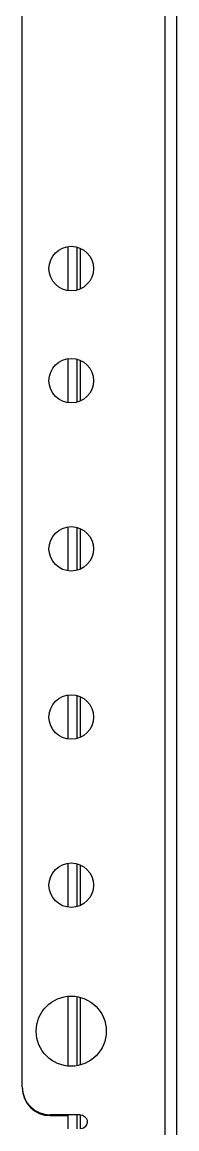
# Model space of a CAD drawing. Extents: x 8 to 102, y 11 to 162.
# Drawn here: x 8.5 to 9.88, y 131.19 to 141.07 of the extents above; entities that cross this region are included whole.
import ezdxf

# ---------------------------------------------------------------- set-up
doc = ezdxf.new("R2010")
doc.units = 0
doc.header["$MEASUREMENT"] = 0
doc.layers.add('TFR-TRI3', color=7, linetype='CONTINUOUS')

msp = doc.modelspace()

# ---------------------------------------------------------------- linework, layer by layer
at = {"layer": 'TFR-TRI3', "color": 30, "linetype": 'CONTINUOUS'}
for p, q in [((9.7751, 155.7862), (9.7751, 126.3465)), ((9.8836, 126.359), (9.8836, 155.7737)), ((8.5036, 131.5699), (8.5036, 150.5699)), ((8.9136, 138.672), (8.9136, 139.065)), ((8.9921, 139.0608), (8.9921, 138.6766)), ((9.0221, 139.0502), (9.0221, 138.6873)), ((8.9136, 137.6722), (8.9136, 138.0652)), ((8.9921, 138.0606), (8.9921, 137.6769)), ((9.0221, 138.0499), (9.0221, 137.687)), ((8.9136, 136.1721), (8.9136, 136.5651)), ((8.9921, 136.5604), (8.9921, 136.1767)), ((9.0221, 136.5503), (9.0221, 136.1874)), ((8.9136, 134.672), (8.9136, 135.0649)), ((8.9921, 135.0608), (8.9921, 134.6766)), ((9.0221, 135.0501), (9.0221, 134.6873)), ((8.9136, 133.1723), (8.9136, 133.5653)), ((8.9921, 133.5606), (8.9921, 133.1765)), ((9.0221, 133.55), (9.0221, 133.1871)), ((8.9136, 131.7555), (8.9136, 132.378)), ((8.9921, 132.3748), (8.9921, 131.7583)), ((9.0221, 132.3688), (9.0221, 131.7648)), ((9.0221, 131.3199), (8.7536, 131.3199)), ((8.7536, 131.3129), (8.9136, 131.3129)), ((8.9136, 131.195), (8.9136, 131.32)), ((8.9921, 131.32), (8.9921, 131.195)), ((9.0221, 131.3199), (9.0221, 131.3194)), ((9.0221, 131.3195), (9.0221, 131.195)), ((9.0221, 131.3194), (9.0417, 131.3162)), ((9.0417, 131.3162), (9.0602, 131.3064)), ((9.0602, 131.3064), (9.0745, 131.291)), ((9.0745, 131.291), (9.0828, 131.2717)), ((9.05, 131.2009), (9.0299, 131.1948)), ((9.0669, 131.2133), (9.05, 131.2009)), ((9.0788, 131.2306), (9.0669, 131.2133)), ((9.0843, 131.2508), (9.0788, 131.2306)), ((9.0828, 131.2717), (9.0843, 131.2508))]:
    msp.add_line(p, q, dxfattribs=at)
for centre, radius in [((8.9416, 138.8684), 0.1985), ((8.9416, 137.8684), 0.1985), ((8.9416, 136.3684), 0.1985), ((8.9416, 134.8684), 0.1985), ((8.9416, 133.3684), 0.1985), ((8.9416, 132.0664), 0.3125)]:
    msp.add_circle(centre, radius, dxfattribs=at)
for centre in [(8.7536, 131.5699), (8.7536, 131.5629)]:
    msp.add_arc(centre, 0.25, 180, 270, dxfattribs=at)

doc.saveas('drawing.dxf')
